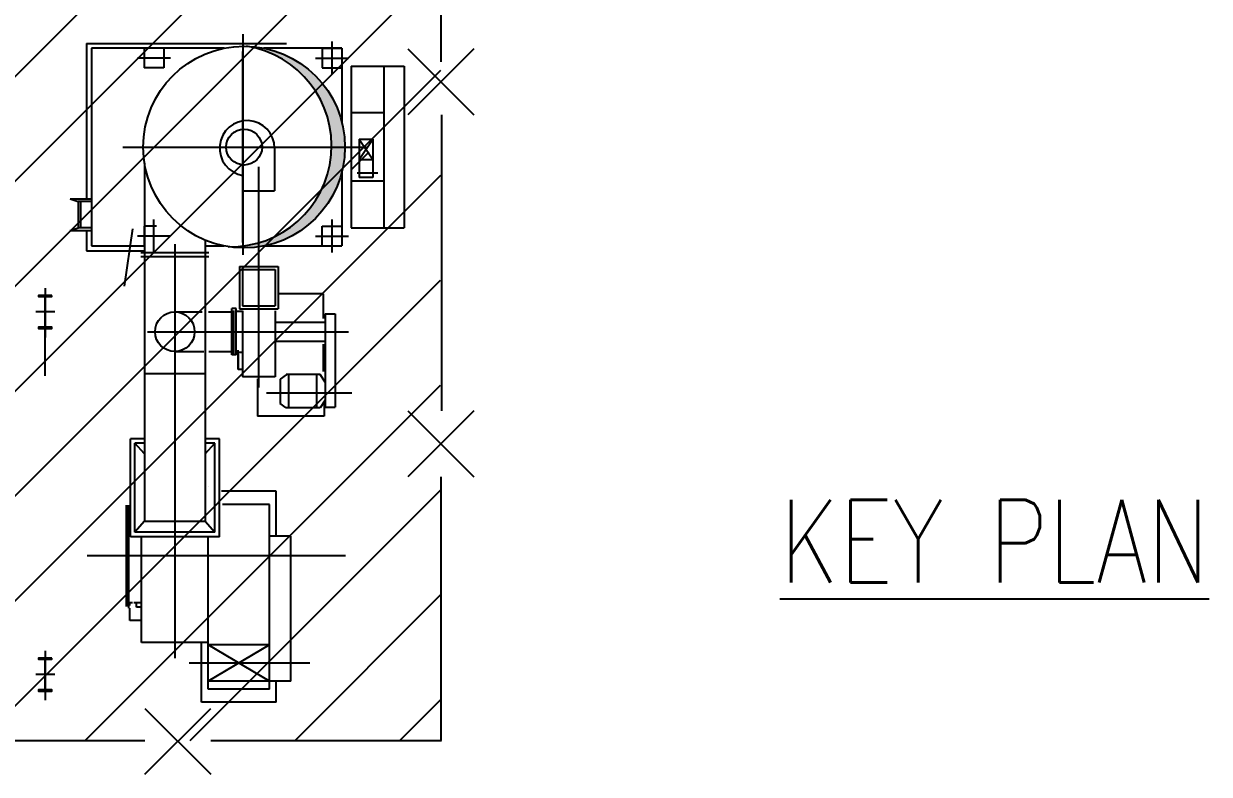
# Model space of a CAD drawing. Extents: x 0 to 39171, y 29931 to 57651.
# Drawn here: x 35827 to 37625, y 33371 to 34509 of the extents above; entities that cross this region are included whole.
import ezdxf

# ---------------------------------------------------------------- set-up
doc = ezdxf.new("R2010")
doc.units = 0
doc.header["$LTSCALE"] = 333.3
doc.header["$MEASUREMENT"] = 0
for name, pattern in [('CENTER', [2, 1.25, -0.25, 0.25, -0.25]), ('DASHDOT', [1, 0.5, -0.25, 0, -0.25]), ('PHANTOM2', [1.25, 0.625, -0.125, 0.125, -0.125, 0.125, -0.125])]:
    doc.linetypes.add(name, pattern=pattern)
for name, color, linetype in [('$01Sald', 2, 'CONTINUOUS'), ('1', 7, 'CONTINUOUS'), ('20', 3, 'CONTINUOUS'), ('70', 7, 'DASHDOT')]:
    doc.layers.add(name, color=color, linetype=linetype)
doc.styles.add('ROMANS', font='romans', dxfattribs={"width": 0.8})

msp = doc.modelspace()

# ---------------------------------------------------------------- hatches: boundary and pattern name
at = {"layer": '$01Sald'}
h = msp.add_hatch(dxfattribs=at)
h.set_pattern_fill('ANSI31', color=6, scale=900, style=0)
h.set_pattern_definition([(45, (-322.5, -1069.96), (-79.54951, 79.54951), [])])
h.paths.add_polyline_path([(36459.11, 34622.26), (34559.11, 34622.26), (34559.11, 33422.26), (36458.6, 33422.26)])
h.paths.add_polyline_path([(35520.76, 33866.19), (35520.76, 33666.89), (34935.76, 33666.89), (34935.76, 33866.19)], flags=16)
h.paths.add_polyline_path([(34963.95, 33698.03), (35467.43, 33698.03), (35467.43, 33846.53), (34963.95, 33846.53)], flags=8)
at = {"layer": '70', "linetype": 'Continuous', "lineweight": -2}
h = msp.add_hatch(color=256, dxfattribs=at)
h.paths.add_polyline_path([(36164.44, 34475.22, -0.3723368), (36293.5, 34322.26), (36313.75, 34322.26, 0.4071567)])
h.paths.add_polyline_path([(36313.75, 34322.26), (36293.5, 34322.26, -0.330446), (36183.11, 34177.15), (36183.11, 34170.91, 0.371874)])
h.paths.add_polyline_path([(36183.11, 34177.15, -0.0400942), (36159.11, 34172.24), (36159.11, 34169.27, 0.0393674), (36183.11, 34170.91)])

# ---------------------------------------------------------------- linework, layer by layer
at = {"layer": '1', "color": 7, "linetype": 'PHANTOM2', "lineweight": -2, "ltscale": 2}
for p, q in [((35921.61, 34479.17), (36225.11, 34479.17)), ((36130.6, 34472.26), (35929.11, 34472.26))]:
    msp.add_line(p, q, dxfattribs=at)
at = {"layer": '20', "color": 2, "ltscale": 3}
for p, q in [((36459.11, 34597.26), (36459.11, 34451.75)), ((36460.35, 34371.14), (36460.35, 33922.26)), ((36459.15, 33822.26), (36459.15, 33422.26)), ((35514.19, 33422.26), (36010.23, 33422.26)), ((36110.23, 33422.26), (36460.35, 33422.26))]:
    msp.add_line(p, q, dxfattribs=at)
at = {"layer": '20', "color": 2}
for p, q in [((36509.11, 34471.14), (36409.11, 34371.14)), ((36409.11, 34471.14), (36509.11, 34371.14)), ((36409.11, 33922.26), (36509.11, 33822.26)), ((36509.11, 33922.26), (36409.11, 33822.26)), ((36010.23, 33471.03), (36110.23, 33371.03)), ((36010.23, 33371.03), (36110.23, 33471.03))]:
    msp.add_line(p, q, dxfattribs=at)
at = {"layer": '70', "linetype": 'Continuous', "lineweight": -2}
for p, q in [((36159.11, 34493.32), (36159.11, 34158.78)), ((35921.61, 34479.17), (35921.61, 34243.77)), ((35929.11, 34472.26), (35929.11, 34172.26)), ((36039.11, 34472.26), (36009.11, 34472.26)), ((36009.11, 34472.26), (36009.11, 34442.26)), ((36039.11, 34472.26), (36039.11, 34442.26)), ((36309.11, 34472.26), (36190.9, 34472.26)), ((36279.11, 34472.26), (36309.11, 34472.26)), ((36279.11, 34472.26), (36279.11, 34442.26)), ((36294.11, 34432.26), (36294.11, 34482.26)), ((36309.11, 34472.26), (36309.11, 34359.65)), ((36049.11, 34457.26), (35999.11, 34457.26)), ((36159.11, 34177.5), (36159.11, 34467.03)), ((36269.11, 34457.26), (36319.11, 34457.26)), ((36039.11, 34442.26), (36009.11, 34442.26)), ((36279.11, 34442.26), (36309.11, 34442.26)), ((36323.35, 34444.96), (36323.35, 34199.56)), ((36323.35, 34444.96), (36403.35, 34444.96)), ((36373.35, 34199.56), (36373.35, 34444.96)), ((36403.35, 34444.96), (36403.35, 34199.56)), ((36373.35, 34374.01), (36323.35, 34374.01)), ((36335.25, 34334.08), (36355.95, 34334.08)), ((36335.25, 34334.08), (36335.25, 34276.26)), ((36335.25, 34334.08), (36355.95, 34303.48)), ((36335.25, 34303.48), (36355.95, 34334.08)), ((36355.95, 34334.08), (36355.95, 34276.26)), ((35976.75, 34322.26), (36346.2, 34322.26)), ((35988.06, 34322.26), (36322.59, 34322.26)), ((36014.35, 34322.26), (36303.87, 34322.26)), ((36207.11, 34320.63), (36207.11, 34255.63)), ((36324.45, 34289.33), (36350.31, 34315.18)), ((36009.75, 34297.6), (36009.75, 34162.26)), ((36183.11, 33957.71), (36183.11, 34292.3)), ((36335.25, 34303.48), (36355.95, 34303.48)), ((36309.11, 34284.88), (36309.11, 34172.26)), ((36323.35, 34273.17), (36323.35, 34229.7)), ((36363.48, 34282.59), (36332.38, 34282.59)), ((36355.95, 34276.26), (36335.25, 34276.26)), ((36159.11, 34255.63), (36207.11, 34255.63)), ((36373.35, 34270.51), (36323.35, 34270.51)), ((35897.11, 34243.77), (35909.11, 34239.77)), ((35897.11, 34243.77), (35929.11, 34243.77)), ((35929.11, 34239.77), (35909.11, 34239.77)), ((35909.11, 34239.77), (35909.11, 34199.77)), ((35912.81, 34239.77), (35912.81, 34199.77)), ((35897.11, 34195.77), (35909.11, 34199.77)), ((35929.11, 34199.77), (35909.11, 34199.77)), ((36009.11, 34202.26), (36009.11, 34172.26)), ((36028.09, 34202.26), (36009.11, 34202.26)), ((36024.11, 34162.26), (36024.11, 34212.26)), ((36279.11, 34202.26), (36309.11, 34202.26)), ((36279.11, 34172.26), (36279.11, 34202.26)), ((36294.11, 34162.26), (36294.11, 34212.26)), ((36323.35, 34199.56), (36403.35, 34199.56)), ((35897.11, 34195.77), (35929.11, 34195.77)), ((35921.61, 34195.77), (35921.61, 34164.76)), ((35979.22, 34111.34), (35992.05, 34198.3)), ((36049.11, 34187.26), (35999.11, 34187.26)), ((36101.75, 34181.31), (36101.75, 34162.26)), ((36269.11, 34187.26), (36319.11, 34187.26)), ((35921.61, 34164.76), (36009.75, 34164.76)), ((35929.11, 34172.26), (36009.75, 34172.26)), ((36009.11, 34172.26), (36009.75, 34172.26)), ((36055.75, 34175.18), (36055.75, 33547.18)), ((36055.75, 34175.18), (36055.75, 33547.18)), ((36101.41, 34172.26), (36130.6, 34172.26)), ((36190.9, 34172.26), (36309.11, 34172.26)), ((36004.25, 34162.26), (36107.25, 34162.26)), ((36004.25, 34156.24), (36107.25, 34156.24)), ((36009.75, 34162.26), (36009.75, 33754.77)), ((36101.75, 34162.26), (36101.75, 33754.77)), ((36154.06, 34141.07), (36154.06, 34077.05)), ((36154.06, 34141.07), (36212.36, 34141.07)), ((36158.46, 34136.67), (36158.46, 34081.45)), ((36158.46, 34136.67), (36207.96, 34136.67)), ((36207.96, 34136.67), (36207.96, 34081.45)), ((36212.36, 34141.07), (36212.36, 34077.05)), ((35859.11, 34108.24), (35859.11, 34033.29)), ((36280.56, 34099.46), (36212.36, 34099.46)), ((36280.56, 34099.46), (36280.56, 34062.07)), ((36148.56, 34077.51), (36141.96, 34077.51)), ((36141.96, 34007.02), (36141.96, 34077.51)), ((36145.26, 34007.02), (36145.26, 34074.4)), ((36148.56, 34007.02), (36148.56, 34077.51)), ((36148.56, 34073.41), (36158.46, 34073.41)), ((36154.06, 34077.05), (36212.36, 34077.05)), ((36158.46, 34081.45), (36207.96, 34081.45)), ((36158.46, 34073.94), (36158.46, 33973.84)), ((36207.96, 34073.94), (36207.96, 33973.84)), ((35873.65, 34072.26), (35844.74, 34072.26)), ((35873.65, 34072.26), (35844.74, 34072.26)), ((35859.11, 33975.31), (35859.11, 34065.14)), ((36055.75, 34072.26), (36097.41, 34072.26)), ((36106.64, 34072.26), (36141.96, 34072.26)), ((36207.96, 34056.76), (36283.56, 34056.76)), ((36283.56, 34069.39), (36298.71, 34069.39)), ((36283.56, 34069.39), (36283.56, 33970.76)), ((36298.71, 34069.39), (36298.71, 33927.86)), ((36014.39, 34042.26), (36319.03, 34042.26)), ((36207.96, 34027.76), (36283.56, 34027.76)), ((36280.56, 34023.11), (36280.56, 33981.85)), ((36055.75, 34012.26), (36099.54, 34012.26)), ((36107.35, 34012.26), (36141.96, 34012.26)), ((36148.56, 34007.02), (36141.96, 34007.02)), ((36148.56, 34011.12), (36158.46, 34011.12)), ((36151.86, 33985.06), (36151.86, 34014.22)), ((36151.86, 34008.42), (36151.86, 33985.06)), ((36158.46, 33985.06), (36151.86, 33985.06)), ((36009.75, 33978.64), (36101.75, 33978.64)), ((36207.96, 33973.84), (36158.46, 33973.84)), ((36181.11, 33970.76), (36181.11, 33914.19)), ((36224.42, 33976.89), (36215.5, 33970.09)), ((36215.5, 33970.09), (36215.5, 33933.35)), ((36276.3, 33977.28), (36224.42, 33977.28)), ((36228.04, 33977.28), (36228.04, 33926.93)), ((36270.98, 33926.93), (36270.98, 33977.28)), ((36283.56, 33965.58), (36276.3, 33977.28)), ((36283.56, 33970.76), (36283.56, 33927.86)), ((36324.11, 33948.84), (36194.7, 33948.84)), ((36224.42, 33926.54), (36215.5, 33933.35)), ((36283.56, 33938.63), (36276.3, 33926.93)), ((36282.44, 33936.13), (36282.44, 33914.19)), ((36282.44, 33914.19), (36181.11, 33914.19)), ((36276.3, 33926.93), (36224.42, 33926.93)), ((36283.56, 33927.86), (36298.71, 33927.86)), ((36009.75, 33879.99), (35988.25, 33879.99)), ((35988.25, 33731.19), (35988.25, 33879.99)), ((36123.25, 33879.99), (36101.75, 33879.99)), ((36123.25, 33731.19), (36123.25, 33879.99)), ((36009.75, 33857.26), (35995.25, 33872.99)), ((36009.75, 33872.99), (35995.25, 33872.99)), ((35995.25, 33738.19), (35995.25, 33872.99)), ((36116.25, 33872.99), (36101.75, 33872.99)), ((36101.75, 33857.26), (36116.25, 33872.99)), ((36116.25, 33738.19), (36116.25, 33872.99)), ((36106.1, 33807.24), (36106.1, 33807.48)), ((36209.55, 33800.26), (36126.36, 33800.26)), ((36209.55, 33732.26), (36209.55, 33800.26)), ((35982.67, 33625.26), (35982.67, 33779.26)), ((35985.4, 33625.26), (35985.4, 33779.26)), ((35985.4, 33770.03), (35985.4, 33623.17)), ((36124.25, 33774.28), (36123.25, 33774.28)), ((36199.55, 33780.26), (36127.88, 33780.26)), ((36199.55, 33500.26), (36199.55, 33780.26)), ((36009.75, 33754.77), (35995.25, 33738.19)), ((36009.75, 33754.77), (36101.75, 33754.77)), ((36101.75, 33754.77), (36116.25, 33738.19)), ((36116.25, 33738.19), (35995.25, 33738.19)), ((36231.6, 33732.26), (36199.55, 33732.26)), ((36231.6, 33512.33), (36231.6, 33732.26)), ((36123.25, 33731.19), (35988.25, 33731.19)), ((36005.4, 33571.11), (36005.4, 33731.19)), ((36106.1, 33571.14), (36106.1, 33731.19)), ((35991.69, 33631.26), (35985.4, 33631.26)), ((35987.35, 33627.17), (35987.35, 33631.26)), ((36005.4, 33631.26), (35993.73, 33631.26)), ((35997.35, 33624.26), (35997.35, 33631.26)), ((36005.4, 33624.26), (35997.35, 33624.26)), ((35987.35, 33604.26), (35987.35, 33623.2)), ((36005.4, 33604.26), (35987.35, 33604.26)), ((36106.1, 33571.11), (36005.4, 33571.11)), ((36096.1, 33480.26), (36096.1, 33571.11)), ((36106.1, 33500.26), (36106.1, 33570.54)), ((35859.11, 33558.24), (35859.11, 33483.29)), ((36199.55, 33567.25), (36106.1, 33512.33)), ((36199.55, 33512.33), (36106.1, 33567.25)), ((36199.55, 33567.25), (36106.1, 33567.25)), ((36260.47, 33539.79), (36077.32, 33539.79)), ((35873.65, 33522.26), (35844.74, 33522.26)), ((36231.6, 33512.33), (36106.1, 33512.33)), ((36199.55, 33500.26), (36106.1, 33500.26)), ((36209.55, 33480.26), (36209.55, 33512.33)), ((36209.55, 33480.26), (36096.1, 33480.26))]:
    msp.add_line(p, q, dxfattribs=at)
at = {"layer": '70', "color": 7, "linetype": 'CENTER', "lineweight": -2}
msp.add_line((36314.79, 33702.26), (35923.01, 33702.26), dxfattribs=at)
at = {"layer": '70', "linetype": 'Continuous', "lineweight": -2}
for points in [[(35869.11, 34097.26), (35849.11, 34097.26), (35849.11, 34095.66), (35856.5, 34095.66, -0.4142136), (35858.6, 34093.56), (35858.6, 34050.96, -0.4142136), (35856.5, 34048.86), (35849.11, 34048.86), (35849.11, 34047.26), (35869.11, 34047.26), (35869.11, 34048.86), (35861.72, 34048.86, -0.4142136), (35859.62, 34050.96), (35859.62, 34093.56, -0.4142136), (35861.72, 34095.66), (35869.11, 34095.66)], [(35869.11, 33547.26), (35849.11, 33547.26), (35849.11, 33545.66), (35856.5, 33545.66, -0.4142136), (35858.6, 33543.56), (35858.6, 33500.96, -0.4142136), (35856.5, 33498.86), (35849.11, 33498.86), (35849.11, 33497.26), (35869.11, 33497.26), (35869.11, 33498.86), (35861.72, 33498.86, -0.4142136), (35859.62, 33500.96), (35859.62, 33543.56, -0.4142136), (35861.72, 33545.66), (35869.11, 33545.66)]]:
    msp.add_lwpolyline(points, format="xyb", close=True, dxfattribs=at)
for centre, radius in [((36160.75, 34322.26), 153), ((36160.75, 34322.26), 27.25), ((36055.75, 34042.26), 30)]:
    msp.add_circle(centre, radius, dxfattribs=at)
for centre, radius, start, end in [((36140.51, 34324.1), 153, 268.6161, 80.99988), ((36165.36, 34320.63), 41.75, 0, 261.39042)]:
    msp.add_arc(centre, radius, start, end, dxfattribs=at)

# ---------------------------------------------------------------- texts
at = {"layer": '20', "color": 2, "style": 'ROMANS', "width": 0.8}
msp.add_text('%%UKEY PLAN', height=125, dxfattribs=at).set_placement((36973.18, 33662.13))

doc.saveas('drawing.dxf')
